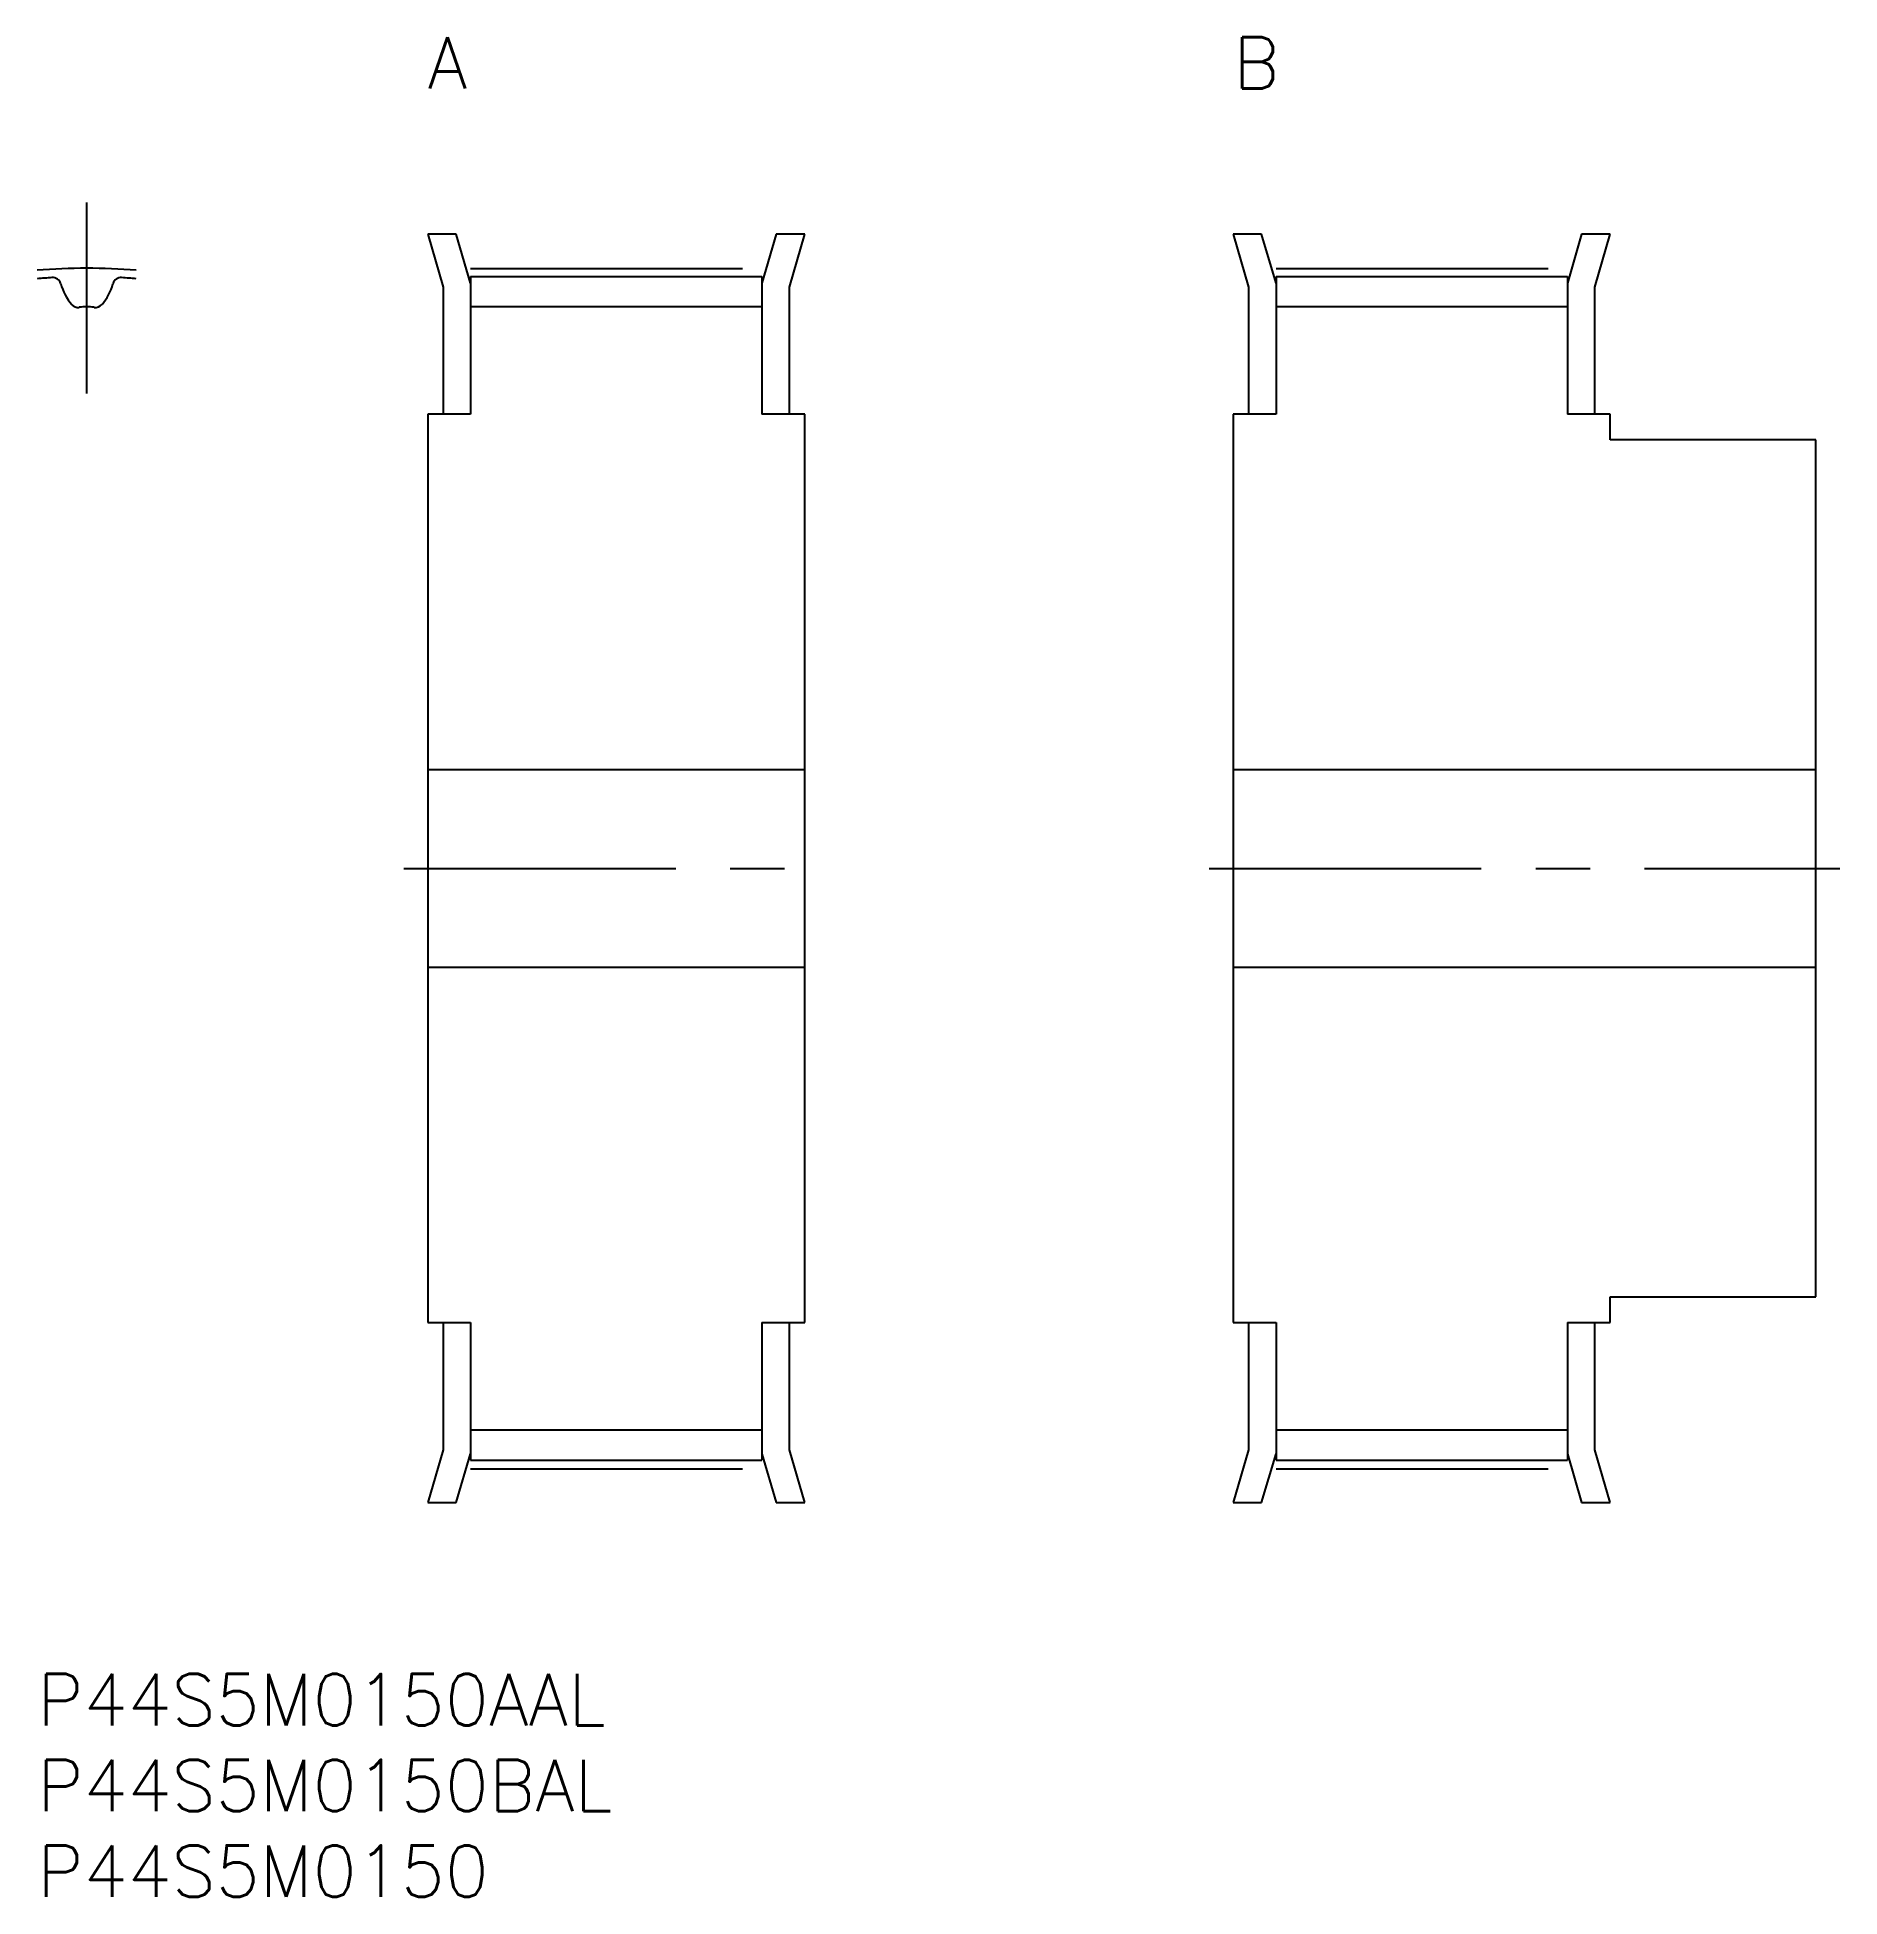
# Model space of a CAD drawing. Extents: x 0 to 105, y -13 to 96.
import ezdxf

# ---------------------------------------------------------------- set-up
doc = ezdxf.new("R2010")
doc.units = 0
doc.header["$LTSCALE"] = 0.5
doc.linetypes.add('CENTER', pattern=[50.8, 31.75, -6.35, 6.35, -6.35])
for name, color, linetype in [('MSM_CENTER', 1, 'CENTER'), ('MSM_CONTINUOUS', 7, 'CONTINUOUS'), ('MSM_PART_NUMBER', 7, 'CONTINUOUS')]:
    doc.layers.add(name, color=color, linetype=linetype)
doc.styles.get("Standard").update_dxf_attribs({"font": 'txt.shx', "height": 1, "bigfont": 'bigfont.shx'})

# ---------------------------------------------------------------- blocks, each defined once
blk = doc.blocks.new('*U36')
at = {"layer": 'MSM_PART_NUMBER'}
blk.add_text('A', height=3, dxfattribs=at).set_placement((22.79, 92.5))
blk = doc.blocks.new('*U37')
at = {"layer": 'MSM_PART_NUMBER'}
blk.add_text('B', height=3, dxfattribs=at).set_placement((69.79, 92.5))
blk = doc.blocks.new('*U38')
at = {"layer": 'MSM_PART_NUMBER'}
blk.add_text('P44S5M0150', height=3, dxfattribs=at).set_placement((0, -13))
blk = doc.blocks.new('*U39')
at = {"layer": 'MSM_PART_NUMBER'}
blk.add_text('P44S5M0150BAL', height=3, dxfattribs=at).set_placement((0, -8))
blk = doc.blocks.new('*U40')
at = {"layer": 'MSM_PART_NUMBER'}
blk.add_text('P44S5M0150AAL', height=3, dxfattribs=at).set_placement((0, -3))

msp = doc.modelspace()

# ---------------------------------------------------------------- linework, layer by layer
at = {"layer": 'MSM_CENTER'}
for p, q in [((2.89, 74.71), (2.89, 85.85)), ((25.29, 82.01), (42.29, 82.01)), ((72.29, 82.01), (89.29, 82.01)), ((21.39, 47), (46.19, 47)), ((68.39, 47), (105.19, 47)), ((25.29, 11.98), (42.29, 11.98)), ((72.29, 11.98), (89.29, 11.98))]:
    msp.add_line(p, q, dxfattribs=at)
msp.add_arc((2.89, 47), 35.02, 85.2601, 94.7399, dxfattribs=at)
at = {"layer": 'MSM_CONTINUOUS'}
for p, q in [((24.45, 84), (22.79, 84)), ((22.79, 84), (23.69, 80.92)), ((25.29, 81.15), (24.45, 84)), ((43.12, 84), (42.29, 81.15)), ((44.79, 84), (43.12, 84)), ((43.89, 80.92), (44.79, 84)), ((71.45, 84), (69.79, 84)), ((69.79, 84), (70.69, 80.92)), ((72.29, 81.15), (71.45, 84)), ((90.12, 84), (89.29, 81.15)), ((91.79, 84), (90.12, 84)), ((90.89, 80.92), (91.79, 84)), ((25.29, 81.53), (25.29, 73.5)), ((25.29, 81.53), (42.29, 81.53)), ((42.29, 81.53), (42.29, 73.5)), ((72.29, 81.53), (72.29, 73.5)), ((72.29, 81.53), (89.29, 81.53)), ((89.29, 81.53), (89.29, 73.5)), ((23.69, 80.92), (23.69, 73.5)), ((43.89, 73.5), (43.89, 80.92)), ((70.69, 80.92), (70.69, 73.5)), ((90.89, 73.5), (90.89, 80.92)), ((42.29, 79.77), (25.29, 79.77)), ((89.29, 79.77), (72.29, 79.77)), ((22.79, 73.5), (22.79, 20.5)), ((25.29, 73.5), (22.79, 73.5)), ((44.79, 73.5), (42.29, 73.5)), ((44.79, 20.5), (44.79, 73.5)), ((69.79, 73.5), (69.79, 20.5)), ((72.29, 73.5), (69.79, 73.5)), ((91.79, 73.5), (89.29, 73.5)), ((91.79, 72), (91.79, 73.5)), ((103.79, 72), (91.79, 72)), ((103.79, 22), (103.79, 72)), ((44.79, 52.75), (22.79, 52.75)), ((103.79, 52.75), (69.79, 52.75)), ((22.79, 41.25), (44.79, 41.25)), ((69.79, 41.25), (103.79, 41.25)), ((91.79, 20.5), (91.79, 22)), ((91.79, 22), (103.79, 22)), ((22.79, 20.5), (25.29, 20.5)), ((23.69, 20.5), (23.69, 13.08)), ((25.29, 20.5), (25.29, 12.47)), ((42.29, 20.5), (42.29, 12.47)), ((42.29, 20.5), (44.79, 20.5)), ((43.89, 13.08), (43.89, 20.5)), ((69.79, 20.5), (72.29, 20.5)), ((70.69, 20.5), (70.69, 13.08)), ((72.29, 20.5), (72.29, 12.47)), ((89.29, 20.5), (89.29, 12.47)), ((89.29, 20.5), (91.79, 20.5)), ((90.89, 13.08), (90.89, 20.5)), ((25.29, 14.24), (42.29, 14.24)), ((72.29, 14.24), (89.29, 14.24)), ((23.69, 13.08), (22.79, 10)), ((44.79, 10), (43.89, 13.08)), ((70.69, 13.08), (69.79, 10)), ((91.79, 10), (90.89, 13.08)), ((24.45, 10), (25.29, 12.85)), ((25.29, 12.47), (42.29, 12.47)), ((42.29, 12.85), (43.12, 10)), ((71.45, 10), (72.29, 12.85)), ((72.29, 12.47), (89.29, 12.47)), ((89.29, 12.85), (90.12, 10)), ((22.79, 10), (24.45, 10)), ((43.12, 10), (44.79, 10)), ((69.79, 10), (71.45, 10)), ((90.12, 10), (91.79, 10))]:
    msp.add_line(p, q, dxfattribs=at)
for centre, radius, start, end in [((2.89, 47), 34.53, 93.3759, 94.8059), ((0.89, 80.98), 0.5, 16.1742, 93.3759), ((4.9, 80.98), 0.5, 86.6241, 163.8258), ((2.89, 47), 34.53, 85.1941, 86.6241), ((4.52, 82.01), 3.27, 195.9768, 219.991), ((1.27, 82.01), 3.28, 320.009, 344.0232), ((2.39, 80.23), 0.5, 219.991, 277.6274), ((2.89, 76.49), 3.28, 82.3726, 97.6274), ((3.39, 80.23), 0.5, 262.3726, 320.009)]:
    msp.add_arc(centre, radius, start, end, dxfattribs=at)

# ---------------------------------------------------------------- block references
for name in ['*U36', '*U37', '*U40', '*U39', '*U38']:
    msp.add_blockref(name, (0, 0), dxfattribs=at)

doc.saveas('drawing.dxf')
